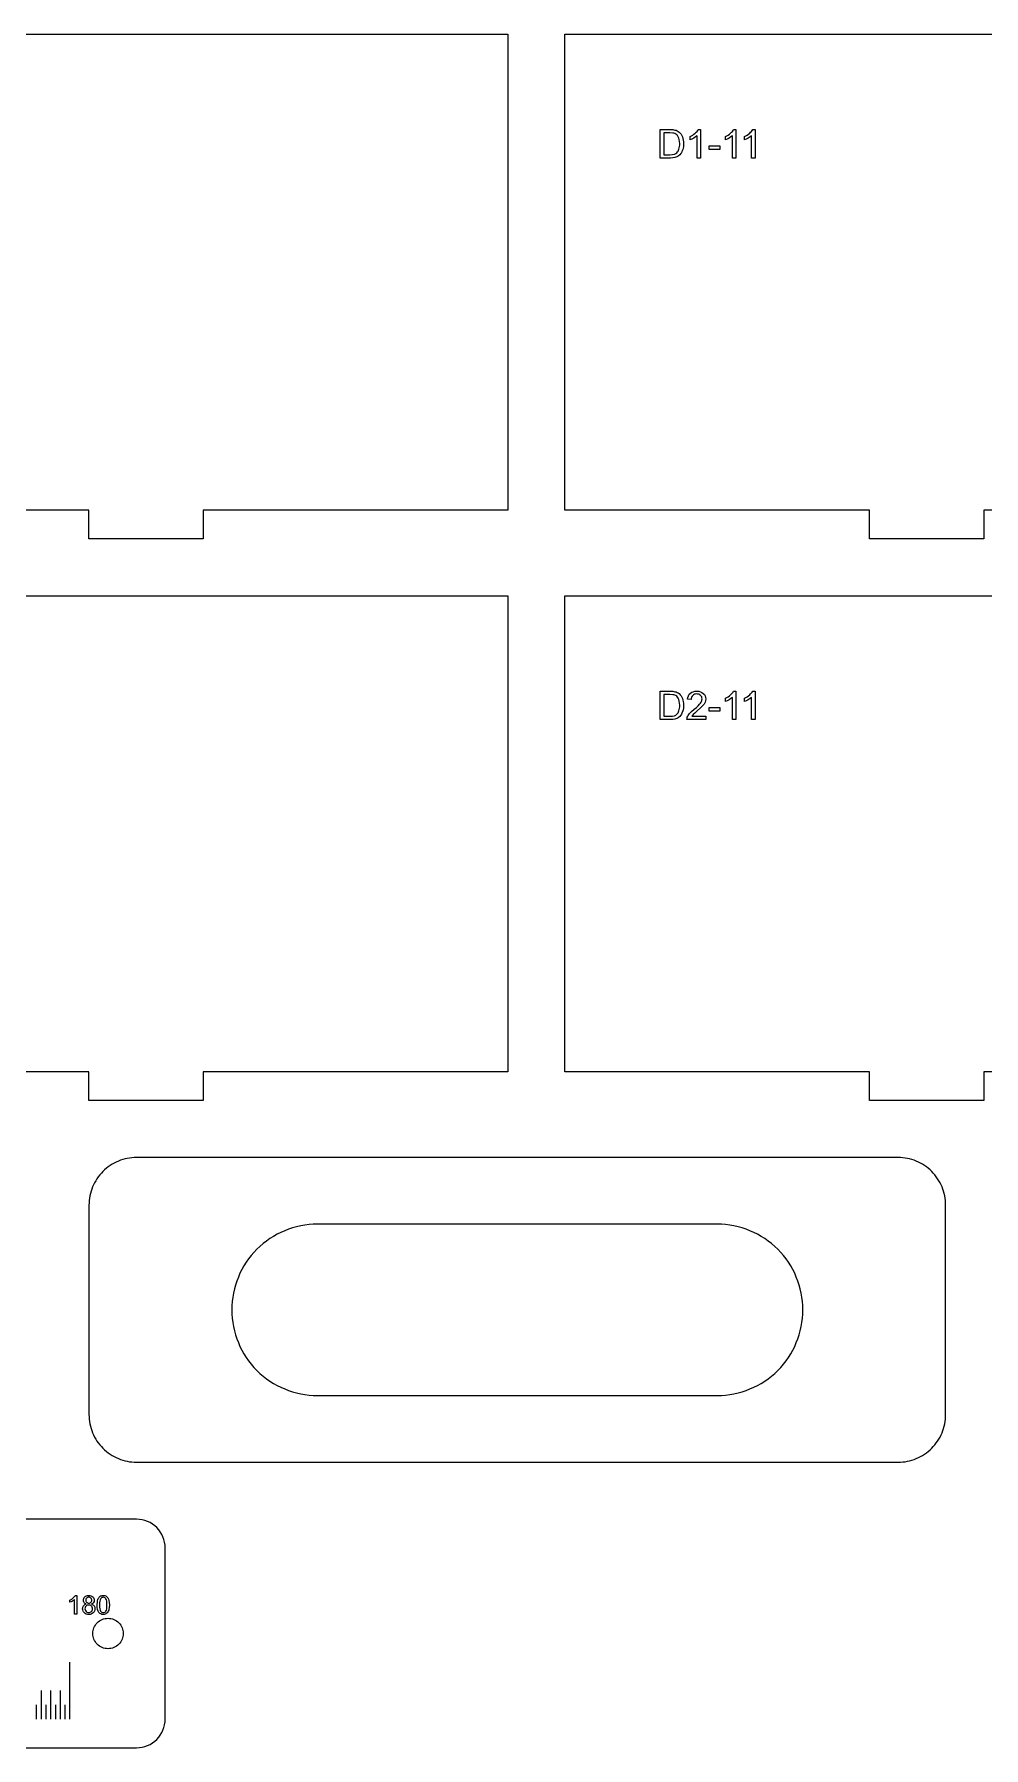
# Model space of a CAD drawing. Header units: millimetres. Extents: x 6 to 576, y -336 to -6.
# Drawn here: x 192.2 to 292, y -336 to -156 of the extents above; entities that cross this region are included whole.
import ezdxf

# ---------------------------------------------------------------- set-up
doc = ezdxf.new("R2010")
doc.units = ezdxf.units.MM
for name, color, linetype in [('cut_inner', 7, 'Continuous'), ('cut_outer', 7, 'Continuous'), ('engrave', 5, 'Continuous'), ('score', 1, 'Continuous')]:
    doc.layers.add(name, color=color, linetype=linetype)

msp = doc.modelspace()

# ---------------------------------------------------------------- linework, layer by layer
at = {"layer": 'cut_inner'}
for points in [[(222, -299), (264, -299), (264.44, -298.99), (264.88, -298.96), (265.32, -298.9), (265.76, -298.83), (266.19, -298.73), (266.61, -298.61), (267.03, -298.47), (267.44, -298.31), (267.85, -298.14), (268.24, -297.94), (268.63, -297.72), (269, -297.48), (269.36, -297.23), (269.71, -296.96), (270.04, -296.67), (270.36, -296.36), (270.67, -296.04), (270.96, -295.71), (271.23, -295.36), (271.48, -295), (271.72, -294.63), (271.94, -294.24), (272.14, -293.85), (272.31, -293.44), (272.47, -293.03), (272.61, -292.61), (272.73, -292.19), (272.83, -291.76), (272.9, -291.32), (272.96, -290.88), (272.99, -290.44), (273, -290), (273, -290), (272.99, -289.56), (272.96, -289.12), (272.9, -288.68), (272.83, -288.24), (272.73, -287.81), (272.61, -287.39), (272.47, -286.97), (272.31, -286.56), (272.14, -286.15), (271.94, -285.76), (271.72, -285.37), (271.48, -285), (271.23, -284.64), (270.96, -284.29), (270.67, -283.96), (270.36, -283.64), (270.04, -283.33), (269.71, -283.04), (269.36, -282.77), (269, -282.52), (268.63, -282.28), (268.24, -282.06), (267.85, -281.86), (267.44, -281.69), (267.03, -281.53), (266.61, -281.39), (266.19, -281.27), (265.76, -281.17), (265.32, -281.1), (264.88, -281.04), (264.44, -281.01), (264, -281), (222, -281), (221.56, -281.01), (221.12, -281.04), (220.68, -281.1), (220.24, -281.17), (219.81, -281.27), (219.39, -281.39), (218.97, -281.53), (218.56, -281.69), (218.15, -281.86), (217.76, -282.06), (217.37, -282.28), (217, -282.52), (216.64, -282.77), (216.29, -283.04), (215.96, -283.33), (215.64, -283.64), (215.33, -283.96), (215.04, -284.29), (214.77, -284.64), (214.52, -285), (214.28, -285.37), (214.06, -285.76), (213.86, -286.15), (213.69, -286.56), (213.53, -286.97), (213.39, -287.39), (213.27, -287.81), (213.17, -288.24), (213.1, -288.68), (213.04, -289.12), (213.01, -289.56), (213, -290), (213, -290), (213.01, -290.44), (213.04, -290.88), (213.1, -291.32), (213.17, -291.76), (213.27, -292.19), (213.39, -292.61), (213.53, -293.03), (213.69, -293.44), (213.86, -293.85), (214.06, -294.24), (214.28, -294.63), (214.52, -295), (214.77, -295.36), (215.04, -295.71), (215.33, -296.04), (215.64, -296.36), (215.96, -296.67), (216.29, -296.96), (216.64, -297.23), (217, -297.48), (217.37, -297.72), (217.76, -297.94), (218.15, -298.14), (218.56, -298.31), (218.97, -298.47), (219.39, -298.61), (219.81, -298.73), (220.24, -298.83), (220.68, -298.9), (221.12, -298.96), (221.56, -298.99), (222, -299)], [(198.4, -324), (198.41, -323.84), (198.43, -323.69), (198.47, -323.54), (198.52, -323.39), (198.59, -323.25), (198.67, -323.11), (198.76, -322.98), (198.87, -322.87), (198.98, -322.76), (199.11, -322.67), (199.25, -322.59), (199.39, -322.52), (199.54, -322.47), (199.69, -322.43), (199.84, -322.41), (200, -322.4), (200.16, -322.41), (200.31, -322.43), (200.46, -322.47), (200.61, -322.52), (200.75, -322.59), (200.89, -322.67), (201.02, -322.76), (201.13, -322.87), (201.24, -322.98), (201.33, -323.11), (201.41, -323.25), (201.48, -323.39), (201.53, -323.54), (201.57, -323.69), (201.59, -323.84), (201.6, -324), (201.59, -324.16), (201.57, -324.31), (201.53, -324.46), (201.48, -324.61), (201.41, -324.75), (201.33, -324.89), (201.24, -325.02), (201.13, -325.13), (201.02, -325.24), (200.89, -325.33), (200.75, -325.41), (200.61, -325.48), (200.46, -325.53), (200.31, -325.57), (200.16, -325.59), (200, -325.6), (199.84, -325.59), (199.69, -325.57), (199.54, -325.53), (199.39, -325.48), (199.25, -325.41), (199.11, -325.33), (198.98, -325.24), (198.87, -325.13), (198.76, -325.02), (198.67, -324.89), (198.59, -324.75), (198.52, -324.61), (198.47, -324.46), (198.43, -324.31), (198.41, -324.16), (198.4, -324)]]:
    msp.add_lwpolyline(points, close=True, dxfattribs=at)
at = {"layer": 'cut_outer'}
for points in [[(38, -209), (38, -206), (6, -206), (6, -156), (242, -156), (242, -206), (210, -206), (210, -209), (198, -209), (198, -206), (125.58, -206), (125.58, -181), (122.42, -181), (122.42, -206), (50, -206), (50, -209)], [(280, -209), (280, -206), (248, -206), (248, -156), (484, -156), (484, -206), (452, -206), (452, -209), (440, -209), (440, -206), (367.57, -206), (367.57, -181), (364.43, -181), (364.43, -206), (292, -206), (292, -209)], [(38, -268), (38, -265), (6, -265), (6, -215), (242, -215), (242, -265), (210, -265), (210, -268), (198, -268), (198, -265), (125.58, -265), (125.58, -240), (122.42, -240), (122.42, -265), (50, -265), (50, -268)], [(280, -268), (280, -265), (248, -265), (248, -215), (484, -215), (484, -265), (452, -265), (452, -268), (440, -268), (440, -265), (367.57, -265), (367.57, -240), (364.43, -240), (364.43, -265), (292, -265), (292, -268)], [(203, -306), (283, -306), (283.25, -305.99), (283.49, -305.98), (283.73, -305.95), (283.98, -305.9), (284.21, -305.85), (284.45, -305.78), (284.68, -305.71), (284.91, -305.62), (285.14, -305.52), (285.36, -305.41), (285.57, -305.29), (285.78, -305.16), (285.98, -305.02), (286.17, -304.87), (286.36, -304.7), (286.54, -304.54), (286.7, -304.36), (286.87, -304.17), (287.02, -303.98), (287.16, -303.78), (287.29, -303.57), (287.41, -303.36), (287.52, -303.14), (287.62, -302.91), (287.71, -302.68), (287.78, -302.45), (287.85, -302.21), (287.9, -301.98), (287.95, -301.73), (287.98, -301.49), (287.99, -301.25), (288, -301), (288, -279), (287.99, -278.75), (287.98, -278.51), (287.95, -278.27), (287.9, -278.02), (287.85, -277.79), (287.78, -277.55), (287.71, -277.32), (287.62, -277.09), (287.52, -276.86), (287.41, -276.64), (287.29, -276.43), (287.16, -276.22), (287.02, -276.02), (286.87, -275.83), (286.7, -275.64), (286.54, -275.46), (286.36, -275.3), (286.17, -275.13), (285.98, -274.98), (285.78, -274.84), (285.57, -274.71), (285.36, -274.59), (285.14, -274.48), (284.91, -274.38), (284.68, -274.29), (284.45, -274.22), (284.21, -274.15), (283.98, -274.1), (283.73, -274.05), (283.49, -274.02), (283.25, -274.01), (283, -274), (203, -274), (202.75, -274.01), (202.51, -274.02), (202.27, -274.05), (202.02, -274.1), (201.79, -274.15), (201.55, -274.22), (201.32, -274.29), (201.09, -274.38), (200.86, -274.48), (200.64, -274.59), (200.43, -274.71), (200.22, -274.84), (200.02, -274.98), (199.83, -275.13), (199.64, -275.3), (199.46, -275.46), (199.3, -275.64), (199.13, -275.83), (198.98, -276.02), (198.84, -276.22), (198.71, -276.43), (198.59, -276.64), (198.48, -276.86), (198.38, -277.09), (198.29, -277.32), (198.22, -277.55), (198.15, -277.79), (198.1, -278.02), (198.05, -278.27), (198.02, -278.51), (198.01, -278.75), (198, -279), (198, -301), (198.01, -301.25), (198.02, -301.49), (198.05, -301.73), (198.1, -301.98), (198.15, -302.21), (198.22, -302.45), (198.29, -302.68), (198.38, -302.91), (198.48, -303.14), (198.59, -303.36), (198.71, -303.57), (198.84, -303.78), (198.98, -303.98), (199.13, -304.17), (199.3, -304.36), (199.46, -304.54), (199.64, -304.7), (199.83, -304.87), (200.02, -305.02), (200.22, -305.16), (200.43, -305.29), (200.64, -305.41), (200.86, -305.52), (201.09, -305.62), (201.32, -305.71), (201.55, -305.78), (201.79, -305.85), (202.02, -305.9), (202.27, -305.95), (202.51, -305.98), (202.75, -305.99), (203, -306)]]:
    msp.add_lwpolyline(points, close=True, dxfattribs=at)
msp.add_lwpolyline([(9, -336), (203, -336), (203.29, -335.99), (203.59, -335.94), (203.87, -335.87), (204.15, -335.77), (204.41, -335.65), (204.67, -335.49), (204.9, -335.32), (205.12, -335.12), (205.32, -334.9), (205.49, -334.67), (205.65, -334.41), (205.77, -334.15), (205.87, -333.87), (205.94, -333.59), (205.99, -333.29), (206, -333), (206, -315), (205.99, -314.71), (205.94, -314.41), (205.87, -314.13), (205.77, -313.85), (205.65, -313.59), (205.49, -313.33), (205.32, -313.1), (205.12, -312.88), (204.9, -312.68), (204.67, -312.51), (204.41, -312.35), (204.15, -312.23), (203.87, -312.13), (203.59, -312.06), (203.29, -312.01), (203, -312), (9, -312)], dxfattribs=at)
at = {"layer": 'engrave'}
for points in [[(258, -169), (258, -166.01), (259.03, -166.01), (259.34, -166.02), (259.56, -166.06), (259.68, -166.09), (259.8, -166.14), (259.9, -166.2), (260, -166.27), (260.11, -166.38), (260.21, -166.5), (260.29, -166.63), (260.35, -166.78), (260.4, -166.94), (260.44, -167.11), (260.46, -167.3), (260.47, -167.49), (260.47, -167.66), (260.45, -167.81), (260.43, -167.96), (260.39, -168.09), (260.3, -168.33), (260.25, -168.44), (260.19, -168.53), (260.06, -168.68), (259.91, -168.8), (259.75, -168.89), (259.56, -168.95), (259.33, -168.99), (259.08, -169), (258, -169)], [(258.4, -168.65), (259.03, -168.65), (259.3, -168.63), (259.5, -168.59), (259.65, -168.53), (259.76, -168.44), (259.83, -168.36), (259.89, -168.27), (259.94, -168.17), (259.98, -168.06), (260.02, -167.93), (260.04, -167.8), (260.06, -167.65), (260.06, -167.48), (260.05, -167.26), (260.02, -167.07), (259.98, -166.9), (259.91, -166.76), (259.83, -166.65), (259.74, -166.55), (259.64, -166.48), (259.53, -166.43), (259.44, -166.4), (259.33, -166.38), (259.02, -166.36), (258.4, -166.36), (258.4, -168.65)], [(262.25, -169), (261.88, -169), (261.88, -166.66), (261.73, -166.79), (261.53, -166.92), (261.33, -167.03), (261.15, -167.1), (261.15, -166.75), (261.3, -166.67), (261.44, -166.59), (261.56, -166.5), (261.68, -166.4), (261.79, -166.3), (261.88, -166.2), (261.95, -166.1), (262.01, -166), (262.25, -166), (262.25, -169)], [(265.96, -169), (265.59, -169), (265.59, -166.66), (265.44, -166.79), (265.24, -166.92), (265.04, -167.03), (264.86, -167.1), (264.86, -166.75), (265.01, -166.67), (265.15, -166.59), (265.28, -166.5), (265.4, -166.4), (265.5, -166.3), (265.59, -166.2), (265.67, -166.1), (265.72, -166), (265.96, -166), (265.96, -169)], [(267.97, -169), (267.6, -169), (267.6, -166.66), (267.45, -166.79), (267.26, -166.92), (267.05, -167.03), (266.87, -167.1), (266.87, -166.75), (267.02, -166.67), (267.16, -166.59), (267.29, -166.5), (267.41, -166.4), (267.51, -166.3), (267.6, -166.2), (267.68, -166.1), (267.73, -166), (267.97, -166), (267.97, -169)], [(263.15, -168.1), (263.15, -167.73), (264.27, -167.73), (264.27, -168.1), (263.15, -168.1)], [(262.79, -227.65), (262.79, -228), (260.82, -228), (260.83, -227.87), (260.86, -227.75), (260.9, -227.64), (260.96, -227.55), (261.1, -227.35), (261.31, -227.14), (261.58, -226.9), (261.81, -226.71), (261.99, -226.54), (262.14, -226.39), (262.24, -226.26), (262.32, -226.15), (262.37, -226.04), (262.4, -225.93), (262.41, -225.82), (262.4, -225.72), (262.37, -225.62), (262.32, -225.53), (262.26, -225.45), (262.17, -225.39), (262.08, -225.34), (261.97, -225.31), (261.85, -225.3), (261.72, -225.31), (261.61, -225.34), (261.51, -225.39), (261.43, -225.46), (261.36, -225.55), (261.31, -225.65), (261.28, -225.77), (261.26, -225.9), (260.89, -225.86), (260.92, -225.67), (260.98, -225.49), (261.07, -225.34), (261.18, -225.22), (261.32, -225.12), (261.48, -225.06), (261.66, -225.01), (261.86, -225), (262.06, -225.01), (262.24, -225.06), (262.4, -225.13), (262.54, -225.24), (262.65, -225.36), (262.73, -225.51), (262.77, -225.66), (262.79, -225.83), (262.77, -226.01), (262.72, -226.18), (262.62, -226.36), (262.47, -226.55), (262.25, -226.77), (261.91, -227.07), (261.64, -227.31), (261.48, -227.45), (261.4, -227.55), (261.33, -227.65), (262.79, -227.65)], [(265.96, -228), (265.59, -228), (265.59, -225.66), (265.44, -225.79), (265.24, -225.92), (265.04, -226.03), (264.86, -226.1), (264.86, -225.75), (265.01, -225.67), (265.15, -225.59), (265.28, -225.5), (265.4, -225.4), (265.5, -225.3), (265.59, -225.2), (265.67, -225.1), (265.72, -225), (265.96, -225), (265.96, -228)], [(267.97, -228), (267.6, -228), (267.6, -225.66), (267.45, -225.79), (267.26, -225.92), (267.05, -226.03), (266.87, -226.1), (266.87, -225.75), (267.02, -225.67), (267.16, -225.59), (267.29, -225.5), (267.41, -225.4), (267.51, -225.3), (267.6, -225.2), (267.68, -225.1), (267.73, -225), (267.97, -225), (267.97, -228)], [(258, -228), (258, -225.01), (259.03, -225.01), (259.34, -225.02), (259.56, -225.06), (259.68, -225.09), (259.8, -225.14), (259.9, -225.2), (260, -225.27), (260.11, -225.38), (260.21, -225.5), (260.29, -225.63), (260.35, -225.78), (260.4, -225.94), (260.44, -226.11), (260.46, -226.3), (260.47, -226.49), (260.47, -226.66), (260.45, -226.81), (260.43, -226.96), (260.39, -227.09), (260.3, -227.33), (260.25, -227.44), (260.19, -227.53), (260.06, -227.68), (259.91, -227.8), (259.75, -227.89), (259.56, -227.95), (259.33, -227.99), (259.08, -228), (258, -228)], [(258.4, -227.65), (259.03, -227.65), (259.3, -227.63), (259.5, -227.59), (259.65, -227.53), (259.76, -227.44), (259.83, -227.36), (259.89, -227.27), (259.94, -227.17), (259.98, -227.06), (260.02, -226.93), (260.04, -226.8), (260.06, -226.65), (260.06, -226.48), (260.05, -226.26), (260.02, -226.07), (259.98, -225.9), (259.91, -225.76), (259.83, -225.65), (259.74, -225.55), (259.64, -225.48), (259.53, -225.43), (259.44, -225.4), (259.33, -225.38), (259.02, -225.36), (258.4, -225.36), (258.4, -227.65)], [(263.15, -227.1), (263.15, -226.73), (264.27, -226.73), (264.27, -227.1), (263.15, -227.1)], [(196.72, -321.97), (196.48, -321.97), (196.48, -320.43), (196.38, -320.52), (196.25, -320.6), (196.12, -320.67), (196, -320.72), (196, -320.49), (196.19, -320.39), (196.35, -320.26), (196.48, -320.13), (196.57, -320), (196.72, -320), (196.72, -321.97)], [(197.71, -320.9), (197.58, -320.84), (197.53, -320.8), (197.49, -320.75), (197.45, -320.69), (197.43, -320.64), (197.41, -320.51), (197.42, -320.4), (197.45, -320.31), (197.5, -320.22), (197.57, -320.15), (197.65, -320.08), (197.75, -320.04), (197.85, -320.01), (197.98, -320), (198.1, -320.01), (198.21, -320.04), (198.3, -320.08), (198.39, -320.15), (198.46, -320.23), (198.51, -320.31), (198.54, -320.41), (198.55, -320.51), (198.53, -320.64), (198.47, -320.75), (198.43, -320.8), (198.38, -320.84), (198.26, -320.9), (198.34, -320.94), (198.42, -320.98), (198.48, -321.03), (198.53, -321.09), (198.57, -321.16), (198.6, -321.24), (198.62, -321.32), (198.63, -321.41), (198.61, -321.53), (198.58, -321.64), (198.53, -321.74), (198.45, -321.83), (198.35, -321.9), (198.24, -321.96), (198.12, -321.99), (197.98, -322), (197.84, -321.99), (197.72, -321.96), (197.61, -321.9), (197.51, -321.83), (197.43, -321.74), (197.38, -321.64), (197.35, -321.52), (197.33, -321.4), (197.34, -321.31), (197.36, -321.22), (197.39, -321.15), (197.43, -321.08), (197.49, -321.02), (197.55, -320.97), (197.62, -320.93), (197.71, -320.9)], [(197.66, -320.5), (197.66, -320.56), (197.68, -320.62), (197.71, -320.68), (197.75, -320.72), (197.8, -320.76), (197.85, -320.79), (197.91, -320.81), (197.98, -320.81), (198.05, -320.81), (198.11, -320.79), (198.16, -320.76), (198.21, -320.72), (198.25, -320.68), (198.28, -320.63), (198.29, -320.57), (198.3, -320.51), (198.29, -320.45), (198.28, -320.39), (198.25, -320.34), (198.21, -320.29), (198.16, -320.25), (198.1, -320.22), (198.04, -320.2), (197.98, -320.2), (197.91, -320.2), (197.85, -320.22), (197.8, -320.25), (197.75, -320.29), (197.71, -320.33), (197.68, -320.38), (197.66, -320.44), (197.66, -320.5)], [(198.86, -321), (198.88, -320.69), (198.9, -320.56), (198.93, -320.44), (198.97, -320.34), (199.02, -320.25), (199.08, -320.18), (199.14, -320.11), (199.22, -320.06), (199.3, -320.03), (199.4, -320.01), (199.5, -320), (199.65, -320.02), (199.77, -320.06), (199.88, -320.14), (199.97, -320.25), (200.04, -320.38), (200.09, -320.54), (200.13, -320.74), (200.14, -321), (200.12, -321.31), (200.1, -321.44), (200.07, -321.56), (200.03, -321.66), (199.98, -321.74), (199.92, -321.82), (199.85, -321.88), (199.78, -321.93), (199.69, -321.97), (199.6, -321.99), (199.5, -322), (199.36, -321.99), (199.24, -321.95), (199.14, -321.89), (199.05, -321.8), (199.01, -321.73), (198.97, -321.66), (198.91, -321.48), (198.87, -321.26), (198.86, -321)], [(199.11, -321), (199.11, -321.22), (199.13, -321.4), (199.17, -321.54), (199.22, -321.64), (199.28, -321.71), (199.35, -321.76), (199.42, -321.79), (199.5, -321.8), (199.58, -321.79), (199.65, -321.76), (199.72, -321.71), (199.78, -321.64), (199.83, -321.54), (199.86, -321.4), (199.88, -321.22), (199.89, -321), (199.88, -320.78), (199.86, -320.6), (199.83, -320.46), (199.78, -320.36), (199.72, -320.29), (199.65, -320.24), (199.58, -320.21), (199.49, -320.2), (199.42, -320.21), (199.35, -320.23), (199.28, -320.28), (199.23, -320.34), (199.18, -320.45), (199.14, -320.59), (199.11, -320.78), (199.11, -321)], [(197.58, -321.4), (197.59, -321.5), (197.63, -321.6), (197.69, -321.69), (197.78, -321.75), (197.88, -321.79), (197.98, -321.8), (198.07, -321.8), (198.14, -321.77), (198.21, -321.74), (198.27, -321.69), (198.32, -321.63), (198.35, -321.57), (198.37, -321.49), (198.38, -321.41), (198.37, -321.33), (198.35, -321.25), (198.31, -321.18), (198.26, -321.12), (198.2, -321.07), (198.13, -321.04), (198.06, -321.02), (197.97, -321.01), (197.89, -321.02), (197.82, -321.04), (197.75, -321.07), (197.69, -321.12), (197.64, -321.18), (197.61, -321.25), (197.59, -321.32), (197.58, -321.4)]]:
    msp.add_lwpolyline(points, close=True, dxfattribs=at)
at = {"layer": 'score'}
for points in [[(196, -333), (196, -327)], [(193, -333), (193, -330)], [(194, -333), (194, -330)], [(195, -333), (195, -330)], [(192.5, -333), (192.5, -331.5)], [(193.5, -333), (193.5, -331.5)], [(194.5, -333), (194.5, -331.5)], [(195.5, -333), (195.5, -331.5)]]:
    msp.add_lwpolyline(points, dxfattribs=at)

doc.saveas('drawing.dxf')
